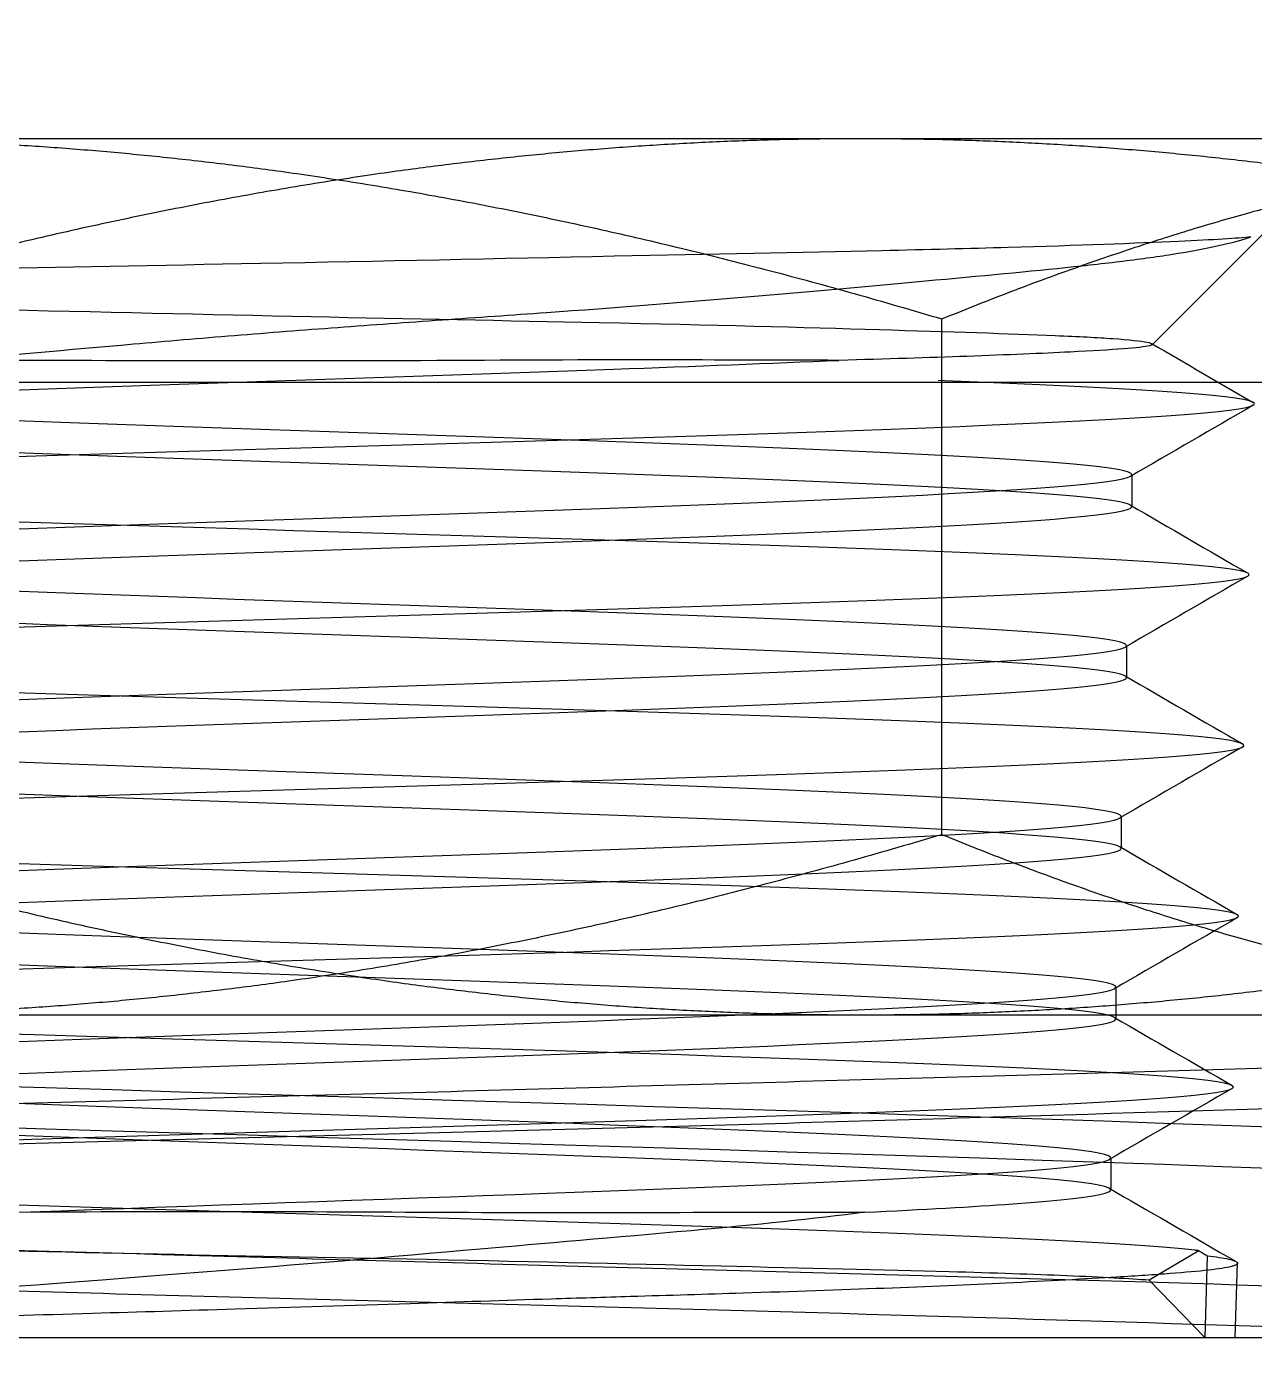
# Model space of a CAD drawing. Header units: millimetres. Extents: x -46397 to 283259, y -8690 to 23983.
# Drawn here: x 273436.97 to 273447.58, y 6830.68 to 6842.22 of the extents above; entities that cross this region are included whole.
import ezdxf

# ---------------------------------------------------------------- set-up
doc = ezdxf.new("R2010")
doc.units = ezdxf.units.MM
doc.linetypes.add('CENTER', pattern=[2, 1.25, -0.25, 0.25, -0.25])
doc.linetypes.add('PHANTOM', pattern=[63.50000000000001, 31.75, -6.35, 6.35, -6.35, 6.35, -6.35])
doc.layers.add('DUONGTAM', color=1, linetype='CENTER', lineweight=0)

# ---------------------------------------------------------------- blocks, each defined once
blk = doc.blocks.new('BO-3')
at = {"color": 251, "linetype": 'PHANTOM', "ltscale": 5, "extrusion": (0, 1, 0)}
for p, q in [((572.3427983286092, 4569.848028454177), (537.4923288450518, 4569.848028454177)), ((561.9416116309294, 4568.069106058338), (563.7205340267392, 4569.848028454169)), ((560.1252429422457, 4563.836857130071), (560.1252429422457, 4568.291669261849)), ((539.2956088365172, 4567.746742069179), (570.5395183371729, 4567.746742069179)), ((561.7669639099913, 4566.945628274287), (561.7669639099913, 4566.669037246644)), ((561.7212528556993, 4565.470565934131), (561.7212528556993, 4565.193974906488)), ((561.6755793986667, 4563.995499040033), (561.6755793986667, 4563.718908012383)), ((561.6299403213197, 4562.520426606472), (561.6299403213197, 4562.243835578822)), ((535.316624619707, 4562.280497937743), (574.5185025539831, 4562.280497937743)), ((561.5843320174608, 4561.045347670206), (561.5843320174608, 4560.768756642563)), ((562.3446850078763, 4560.243287964), (561.9178756932961, 4559.988176788818)), ((562.4179646673729, 4560.199501564977), (562.3967009759799, 4559.492460379061)), ((562.588752323034, 4560.195214671945), (562.6685667815036, 4560.149035614562)), ((562.6605363758281, 4559.492460379053), (562.6805418895674, 4560.134999446123)), ((561.9178756932961, 4559.988176788818), (562.3967009759799, 4559.492460379061)), ((540.9773757933872, 4559.492460379061), (568.8577513802447, 4559.492460379061))]:
    blk.add_line(p, q, dxfattribs=at)
at = {"color": 251, "linetype": 'PHANTOM', "ltscale": 5}
blk.add_lwpolyline([(-606.0000573569491, 4477.681669438239), (-606.0000573569491, 4527.674642029956, -0.2844896771697005), (-491.0339997755441, 4716.345409370998, -0.2389866582865144), (491.033753531286, 4716.34547604927, -0.2844896771696986), (605.9999426430436, 4527.674642030014), (605.9999426430509, 4477.681669438297)], format="xyb", close=True, dxfattribs=at)
blk.add_lwpolyline([(-600.0000573569491, 4477.681669438239), (-600.0000573569491, 4527.696005619112, -0.2845175878861647), (-488.3209742624063, 4710.993821516439, -0.2389866582865143), (488.3208595484789, 4710.993821516498, -0.284517587886162), (599.9999426430436, 4527.69600561917), (599.9999426430509, 4477.681669438297)], format="xyb", dxfattribs=at)
for points, weights in [([(559.4275462033693, 4569.848028454176), (554.9175635868742, 4569.848028454176), (549.7098842314153, 4568.291669261848)], [1.454035005844606, 1.454035005844606, 1.349639989358631]), ([(550.4075809702917, 4569.848028454176), (554.9175635868742, 4569.848028454176), (560.1252429422748, 4568.291669261848)], [1.454035005844606, 1.454035005844606, 1.349639989358631]), ([(569.1452081753232, 4568.29166926185), (563.9375288199517, 4569.848028454176), (559.4275462033693, 4569.848028454176)], [1.349639989358631, 1.454035005844606, 1.454035005844606]), ([(560.1252429422748, 4568.291669261847), (563.9375288199517, 4569.848028454176), (567.2390652365575, 4569.848028454177)], [1.34963998935863, 1.454035005844605, 1.454035005844605]), ([(549.7098842313862, 4563.836857130079), (554.9175635868451, 4562.280497937743), (559.4275462034275, 4562.280497937737)], [1.349639989358631, 1.454035005844605, 1.454035005844605]), ([(560.1252429422748, 4563.836857130071), (554.917563586816, 4562.280497937744), (550.4075809702335, 4562.280497937744)], [1.349639989358631, 1.454035005844605, 1.454035005844605]), ([(559.4275462034275, 4562.280497937743), (563.9375288199517, 4562.280497937743), (569.1452081753232, 4563.836857130079)], [1.454035005844605, 1.454035005844605, 1.349639989358631]), ([(567.2390652365575, 4562.280497937751), (563.9375288199517, 4562.280497937751), (560.1252429422748, 4563.836857130069)], [1.454035005844604, 1.454035005844604, 1.34963998935863])]:
    blk.add_rational_spline(points, weights, degree=2, dxfattribs=at)
for points, knots in [([(562.3446721112123, 4560.243294956457), (562.3342992246035, 4560.244524113677), (562.3236257928074, 4560.245753503488), (561.7616072421952, 4560.308601227789), (560.4123589807714, 4560.370219562279), (556.8810557378456, 4560.493456231266), (554.7209153361036, 4560.555074565757), (550.8366885203286, 4560.678311234744), (549.1367830996169, 4560.739929569234), (547.1869453485415, 4560.863166238221), (546.9492209217278, 4560.924784572711), (548.0851330607547, 4561.048021241699), (549.4517959468649, 4561.109639576189), (553.0090064896503, 4561.232876245176), (555.1774778089311, 4561.294494579666), (559.0643788129091, 4561.417731248654), (560.7586101653287, 4561.479349583144), (562.6862827948062, 4561.602586252131), (562.9076536537032, 4561.664204586621), (561.7377666571992, 4561.787441255608), (560.3536939719925, 4561.849059590098), (556.7707048718585, 4561.972296259086), (554.5940257541079, 4562.033914593583), (550.704744474031, 4562.157151262563), (549.0163561534719, 4562.218769597053), (547.1111346653197, 4562.342006266041), (546.90623264655, 4562.403624600538), (548.1102040538972, 4562.526861269518), (549.5116801324184, 4562.588479604008), (553.1203161447775, 4562.711716272996), (555.3050786374952, 4562.773334607493), (559.1964447076316, 4562.896571276473), (560.8788207728649, 4562.958189610963), (562.7613057830022, 4563.08142627995), (562.949624627945, 4563.143044614448), (561.7114617954066, 4563.266281283428), (560.2925903139403, 4563.327899617925), (556.6584419345891, 4563.451136286905), (554.4657217876229, 4563.512754621403), (550.57256796601, 4563.63599129039), (548.8963736248261, 4563.69760962488), (547.0369097183866, 4563.82084629386), (546.8652874291292, 4563.882464628357), (548.1377461444354, 4564.005701297345), (549.5740034494665, 4564.067319631835), (553.2335267534945, 4564.190556300815), (555.4340775437886, 4564.252174635312), (559.3287205479573, 4564.3754113043), (560.9985634654295, 4564.43702963879), (562.8347223812598, 4564.560266307777), (562.9895356981433, 4564.621884642267), (561.6826792169013, 4564.745121311247), (560.2290472608875, 4564.806739645745), (556.5442893684958, 4564.929976314732), (554.3360362285748, 4564.991594649222), (550.4402041194553, 4565.114831318209), (548.7768825415405, 4565.176449652699), (546.9643117363448, 4565.299686321679), (546.8264188301109, 4565.361304656177), (548.1677723687899, 4565.484541325164), (549.6387662059278, 4565.546159659661), (553.3486154596903, 4565.669396328642), (555.5644413801783, 4565.731014663132), (559.4611610304273, 4565.854251332119), (561.1177911511913, 4565.915869666609), (562.9064915204654, 4566.039106335596), (563.0273535692832, 4566.100724670086), (561.6514062907663, 4566.223961339074), (560.1630649435101, 4566.285579673571), (556.4282704424404, 4566.408816342551), (554.2050025781791, 4566.470434677041), (550.3076984145446, 4566.593671346029), (548.657930055575, 4566.655289680519), (546.8933816247445, 4566.778526349513), (546.7896598755033, 4566.840144683996), (548.2002949502494, 4566.963381352991), (549.7059678314836, 4567.024999687481), (553.4655585828004, 4567.148236356461), (555.696136293991, 4567.209854690958), (559.5937205018126, 4567.333091359938), (561.2364566221368, 4567.394709694436), (562.9765724625322, 4567.517946363416), (563.0630454877682, 4567.579564697913), (561.6176312032621, 4567.702801366893), (560.0946443729044, 4567.764419701391), (556.3104092472931, 4567.887656370371), (554.0726550382678, 4567.949274704861), (550.1750966740947, 4568.072511373855), (548.5395634269225, 4568.134129708338), (546.8241599502799, 4568.257366377333), (546.7550430428819, 4568.318984711823), (548.2353252911707, 4568.442221380803), (549.7756068734452, 4568.5038397153), (553.5843316229002, 4568.62707638428), (555.8291277363314, 4568.688694718778), (559.726352973521, 4568.811931387758), (561.3545125702512, 4568.873549722255), (562.4963294812187, 4568.956791968656), (562.6952111840365, 4568.978415880567), (562.7955219505529, 4569.000086398974)], [0.124688254869098, 0.124688254869098, 0.124688254869098, 0.124688254869098, 0.125, 0.125, 0.140625, 0.140625, 0.15625, 0.15625, 0.171875, 0.171875, 0.1875, 0.1875, 0.203125, 0.203125, 0.21875, 0.21875, 0.234375, 0.234375, 0.25, 0.25, 0.265625, 0.265625, 0.28125, 0.28125, 0.296875, 0.296875, 0.3125, 0.3125, 0.328125, 0.328125, 0.3437500000000001, 0.3437500000000001, 0.359375, 0.359375, 0.375, 0.375, 0.390625, 0.390625, 0.40625, 0.40625, 0.421875, 0.421875, 0.4375, 0.4375, 0.453125, 0.453125, 0.4687500000000001, 0.4687500000000001, 0.484375, 0.484375, 0.5, 0.5, 0.515625, 0.515625, 0.53125, 0.53125, 0.5468750000000001, 0.5468750000000001, 0.5625, 0.5625, 0.578125, 0.578125, 0.59375, 0.59375, 0.609375, 0.609375, 0.625, 0.625, 0.640625, 0.640625, 0.65625, 0.65625, 0.671875, 0.671875, 0.6875, 0.6875, 0.703125, 0.703125, 0.71875, 0.71875, 0.734375, 0.734375, 0.75, 0.75, 0.765625, 0.765625, 0.78125, 0.78125, 0.796875, 0.796875, 0.8124999999999999, 0.8124999999999999, 0.828125, 0.828125, 0.84375, 0.84375, 0.8593749999999999, 0.8593749999999999, 0.86485832937608, 0.86485832937608, 0.86485832937608, 0.86485832937608]), ([(562.7955114222714, 4569.000140362306), (562.6822060582053, 4568.987120166912), (562.4725901894853, 4568.97495458477), (561.8038667177607, 4568.944438789924), (561.3047552692587, 4568.925452990134), (560.3639626280055, 4568.898479904852), (559.9979762850271, 4568.889327093708), (558.905914780451, 4568.864740258115), (558.1263668540341, 4568.850035406078), (556.3088550599059, 4568.811553615098), (555.2686743881786, 4568.789337153434), (553.3637816223782, 4568.752904664612), (552.5035399214248, 4568.737885801227), (550.7902374615369, 4568.699899665156), (549.9707236650866, 4568.677141791417), (548.696259706514, 4568.639068024935), (548.2191650818568, 4568.623257056246), (547.5436395098804, 4568.585389219657), (547.3835528873024, 4568.562507836341), (547.4568391590146, 4568.523407458732), (547.6618900375906, 4568.506968239486), (548.444737117301, 4568.467940647275), (549.0344884576043, 4568.445078773806), (550.3358321043197, 4568.407632344872), (551.0686586431111, 4568.391571184478), (552.8352879995946, 4568.353572820644), (553.8001826360123, 4568.330945568723), (555.5262075345963, 4568.293931677126), (556.369591134775, 4568.277678867398), (558.1435213201912, 4568.240570780315), (558.9469663075579, 4568.218722096015), (560.1985476137488, 4568.181460944146), (560.714258220105, 4568.164812308238), (561.3054518170538, 4568.139953372902), (561.4723323192447, 4568.131479997497), (561.8901495356113, 4568.101911820213), (561.9967079189955, 4568.079547661011), (561.8458317108452, 4568.041137768905), (561.615426197648, 4568.024813918779), (560.9936916762963, 4567.993985165955), (560.6938154529198, 4567.980947862812), (560.0150625380338, 4567.956400842482), (559.6438620772096, 4567.944909281814), (559.2371611050912, 4567.933955346834)], [-2.497983995645281, -2.497983995645281, -2.497983995645281, -2.497983995645281, -2.412168073708816, -2.412168073708816, -2.308104702463743, -2.308104702463743, -2.25068043762524, -2.25068043762524, -2.1483003680467, -2.1483003680467, -2.02648180496246, -2.02648180496246, -1.921871477089899, -1.921871477089899, -1.801728016922342, -1.801728016922342, -1.693956182799977, -1.693956182799977, -1.575598207904856, -1.575598207904856, -1.465908424746003, -1.465908424746003, -1.3423874329004, -1.3423874329004, -1.226421346366301, -1.226421346366301, -1.086261299764275, -1.086261299764275, -0.9515914867148512, -0.9515914867148512, -0.7869563056103641, -0.7869563056103641, -0.6287338050756704, -0.6287338050756704, -0.54763963580767, -0.54763963580767, -0.3688663565558863, -0.3688663565558863, -0.2032356782802094, -0.2032356782802094, -0.09824236429044306, -0.09824236429044306, 0, 0, 0, 0]), ([(558.437898924487, 4568.482292561388), (558.9942118447798, 4568.529911853042), (559.5100517626852, 4568.576380520524), (559.9843925273453, 4568.619821787081), (560.4587332920055, 4568.663263053637), (560.8934522253403, 4568.703986425749), (561.2652004551201, 4568.743342434198), (561.45107457001, 4568.763020438422), (561.6228466013854, 4568.782574389614), (561.7810365182522, 4568.802865551897)], [0.004601846808961927, 0.004601846808961927, 0.004601846808961927, 0.004601846808961927, 0.005752308511202411, 0.005752308511202411, 0.005752308511202411, 0.006902770213442894, 0.006902770213442894, 0.006902770213442894, 0.007478001064563136, 0.007478001064563136, 0.007478001064563136, 0.007478001064563136]), ([(559.4596570060821, 4560.575240924623), (559.9656727279653, 4560.599543912944), (560.4003568376647, 4560.623846901264), (561.5937550468952, 4560.709768224067), (561.8144884360372, 4560.771386558565), (560.858402310987, 4560.894623227552), (559.687437985529, 4560.956241562042), (556.622181310202, 4561.079478231029), (554.7469053318782, 4561.14109656552), (551.3745092732715, 4561.264333234507), (549.8983872595127, 4561.325951568997), (548.2049182922347, 4561.449188237984), (547.998184959346, 4561.510806572474), (548.9841139685013, 4561.634043241462), (550.1707353324164, 4561.695661575952), (553.2598857970734, 4561.818898244939), (555.143249290064, 4561.880516579429), (558.5194974985789, 4562.003753248417), (559.9913594832469, 4562.065371582907), (561.6663394546486, 4562.188608251894), (561.8589584455767, 4562.250226586384), (560.8430652262759, 4562.373463255371), (559.6407805437048, 4562.435081589862), (556.5278361601231, 4562.558318258849), (554.6364906847011, 4562.619936593339), (551.256652738899, 4562.743173262326), (549.7892060301383, 4562.804791596816), (548.13298548694, 4562.928028265804), (547.9545943367411, 4562.989646600294), (549.0005708186072, 4563.112883269281), (550.2185236275836, 4563.174501603771), (553.3551592795411, 4563.297738272759), (555.2543799146079, 4563.359356607249), (558.6375435364898, 4563.482593276236), (560.1004193746194, 4563.544211610726), (561.7376105124713, 4563.667448279713), (561.9016611235566, 4563.729066614203), (560.8254846189811, 4563.852303283191), (559.5918603533646, 4563.913921617688), (556.431638863025, 4564.037158286668), (554.5246511754813, 4564.098776621158), (551.1384275677265, 4564.222013290146), (549.6802785291511, 4564.283631624643), (548.0623862915381, 4564.406868293623), (547.9127881044114, 4564.46848662812), (549.0192790813744, 4564.591723297101), (550.2685766511422, 4564.653341631598), (553.4522757715895, 4564.776578300578), (555.3669211260276, 4564.838196635075), (558.7559374205302, 4564.961433304055), (560.2092034099624, 4565.023051638553), (561.8075277617609, 4565.14628830754), (561.9425624668074, 4565.20790664203), (560.8056448965508, 4565.33114331101), (559.5406736626464, 4565.392761645508), (556.3336078973662, 4565.515998314488), (554.4114155337156, 4565.577616648985), (551.0198754406301, 4565.700853317965), (549.5716490566847, 4565.762471652462), (547.993161040009, 4565.88570832145), (547.8728000353149, 4565.94732665594), (549.0402539729257, 4566.07056332492), (550.3208977386239, 4566.132181659417), (553.5512163880339, 4566.255418328405), (555.4808438374021, 4566.317036662895), (558.8746372723544, 4566.440273331875), (560.3176672012778, 4566.501891666372), (561.8760509969143, 4566.625128335352), (561.9816289359587, 4566.68674666985), (560.7835312216193, 4566.809983338837), (559.4872175534838, 4566.871601673327), (556.2337625542423, 4566.994838342314), (554.2968132019159, 4567.056456676804), (550.9010384299618, 4567.179693345784), (549.4633620848472, 4567.241311680282), (547.9253498057369, 4567.364548349269), (547.8346634317131, 4567.426166683759), (549.063509949774, 4567.549403352747), (550.3754893894074, 4567.611021687237), (553.6519614327117, 4567.734258356224), (555.596118252608, 4567.795876690714), (557.9974983811262, 4567.882981799081), (558.6545303018647, 4567.908468572958), (559.2371611050912, 4567.933955346834)], [0.1032123181361048, 0.1032123181361048, 0.1032123181361048, 0.1032123181361048, 0.109375, 0.109375, 0.125, 0.125, 0.140625, 0.140625, 0.15625, 0.15625, 0.171875, 0.171875, 0.1875, 0.1875, 0.203125, 0.203125, 0.21875, 0.21875, 0.234375, 0.234375, 0.25, 0.25, 0.265625, 0.265625, 0.28125, 0.28125, 0.296875, 0.296875, 0.3125, 0.3125, 0.328125, 0.328125, 0.34375, 0.34375, 0.359375, 0.359375, 0.375, 0.375, 0.390625, 0.390625, 0.40625, 0.40625, 0.421875, 0.421875, 0.4375, 0.4375, 0.453125, 0.453125, 0.46875, 0.46875, 0.484375, 0.484375, 0.5, 0.5, 0.5156249999999999, 0.5156249999999999, 0.53125, 0.53125, 0.546875, 0.546875, 0.5625, 0.5625, 0.578125, 0.578125, 0.59375, 0.59375, 0.609375, 0.609375, 0.625, 0.625, 0.640625, 0.640625, 0.65625, 0.65625, 0.671875, 0.671875, 0.6875, 0.6875, 0.703125, 0.703125, 0.71875, 0.71875, 0.7252128628003645, 0.7252128628003645, 0.7252128628003645, 0.7252128628003645]), ([(552.2545613206457, 4560.579034054117), (553.6482650174876, 4560.632651340657), (555.2522408711957, 4560.686268627203), (558.4018407870317, 4560.80150424824), (559.882067944447, 4560.86312258273), (561.5937550468952, 4560.986359251718), (561.8144884360372, 4561.047977586208), (560.858402310987, 4561.171214255195), (559.687437985529, 4561.232832589685), (556.622181310202, 4561.356069258673), (554.7469053318782, 4561.41768759317), (551.3745092732715, 4561.54092426215), (549.8983872595127, 4561.602542596647), (548.2049182922347, 4561.725779265627), (547.998184959346, 4561.787397600117), (548.9841139685013, 4561.910634269105), (550.1707353324164, 4561.972252603602), (553.2598857970734, 4562.095489272582), (555.143249290064, 4562.15710760708), (558.5194974985789, 4562.28034427606), (559.9913594832469, 4562.34196261055), (561.6663394546486, 4562.465199279544), (561.8589584455767, 4562.526817614034), (560.8430652262759, 4562.650054283014), (559.6407805437048, 4562.711672617512), (556.5278361601231, 4562.834909286492), (554.6364906847011, 4562.896527620989), (551.256652738899, 4563.019764289969), (549.7892060301383, 4563.081382624467), (548.13298548694, 4563.204619293447), (547.9545943367411, 4563.266237627944), (549.0005708186072, 4563.389474296924), (550.2185236275836, 4563.451092631421), (553.3551592795411, 4563.574329300409), (555.2543799146079, 4563.635947634899), (558.6375435364898, 4563.759184303886), (560.1004193746194, 4563.820802638376), (561.7376105124713, 4563.944039307364), (561.9016611235566, 4564.005657641854), (560.8254846189811, 4564.128894310841), (559.5918603533646, 4564.190512645331), (556.431638863025, 4564.313749314319), (554.5246511754813, 4564.375367648809), (551.1384275677265, 4564.498604317796), (549.6802785291511, 4564.560222652286), (548.0623862915381, 4564.683459321273), (547.9127881044114, 4564.745077655763), (549.0192790813744, 4564.868314324751), (550.2685766511422, 4564.929932659248), (553.4522757715895, 4565.053169328221), (555.3669211260276, 4565.114787662718), (558.7559374205302, 4565.238024331706), (560.2092034099624, 4565.299642666196), (561.8075277617609, 4565.422879335183), (561.9425624668074, 4565.48449766968), (560.8056448965508, 4565.607734338661), (559.5406736626464, 4565.669352673158), (556.3336078973662, 4565.792589342138), (554.4114155337156, 4565.854207676635), (551.0198754406301, 4565.977444345615), (549.5716490566847, 4566.039062680105), (547.993161040009, 4566.162299349093), (547.8728000353149, 4566.22391768359), (549.0402539729257, 4566.34715435257), (550.3208977386239, 4566.40877268706), (553.5512163880339, 4566.532009356048), (555.4808438374021, 4566.593627690545), (558.8746372723544, 4566.716864359525), (560.3176672012778, 4566.778482694022), (561.8760509969143, 4566.901719363002), (561.9816289359587, 4566.963337697493), (560.7835312216193, 4567.086574366487), (559.4872175534838, 4567.14819270097), (556.2337625542423, 4567.271429369965), (554.2968132019159, 4567.333047704455), (550.9010384299618, 4567.456284373435), (549.4633620848472, 4567.517902707932), (547.9253498057369, 4567.641139376919), (547.8346634317131, 4567.702757711402), (549.0023105201253, 4567.819856906153), (550.1210513340775, 4567.8753377664), (551.5342748842377, 4567.930818626646)], [0.08015388272167766, 0.08015388272167766, 0.08015388272167766, 0.08015388272167766, 0.09375, 0.09375, 0.109375, 0.109375, 0.125, 0.125, 0.140625, 0.140625, 0.15625, 0.15625, 0.171875, 0.171875, 0.1875, 0.1875, 0.203125, 0.203125, 0.21875, 0.21875, 0.234375, 0.234375, 0.25, 0.25, 0.265625, 0.265625, 0.28125, 0.28125, 0.296875, 0.296875, 0.3125, 0.3125, 0.328125, 0.328125, 0.34375, 0.34375, 0.359375, 0.359375, 0.375, 0.375, 0.390625, 0.390625, 0.40625, 0.40625, 0.421875, 0.421875, 0.4375, 0.4375, 0.453125, 0.453125, 0.46875, 0.46875, 0.484375, 0.484375, 0.5, 0.5, 0.515625, 0.515625, 0.53125, 0.53125, 0.546875, 0.546875, 0.5625, 0.5625, 0.578125, 0.578125, 0.59375, 0.59375, 0.609375, 0.609375, 0.625, 0.625, 0.640625, 0.640625, 0.65625, 0.65625, 0.671875, 0.671875, 0.6875, 0.6875, 0.701568676937319, 0.701568676937319, 0.701568676937319, 0.701568676937319]), ([(559.2371611050912, 4567.933955346834), (558.7483374322474, 4567.934372248052), (558.2071061436436, 4567.937318792687), (556.948793721589, 4567.93874451346), (556.2339442041703, 4567.93349866413), (554.7919925641036, 4567.927756159002), (554.090668797493, 4567.927743799544), (552.7192736663274, 4567.931402687591), (552.0995099009888, 4567.933344492038), (551.5342748842377, 4567.930818626646)], [-0.4895580341844573, -0.4895580341844573, -0.4895580341844573, -0.4895580341844573, -0.3780560337159898, -0.3780560337159898, -0.2463060651910145, -0.2463060651910145, -0.1244348403139396, -0.1244348403139396, 0, 0, 0, 0]), ([(556.9842061926611, 4535.544134021391), (556.4508933403413, 4535.561680572759), (555.9128016381583, 4535.579227124126), (552.4120812717883, 4535.693086622628), (549.4248986070743, 4535.789399569749), (544.5457099565538, 4535.982025464011), (542.666966264369, 4536.078338411138), (540.7540283998242, 4536.270964305393), (540.725080460601, 4536.367277252513), (542.5356146174599, 4536.559903146775), (544.3702503441309, 4536.656216093896), (549.195998659532, 4536.848841988151), (552.1740679671639, 4536.945154935278), (558.1183445111383, 4537.13778082954), (561.0684379943996, 4537.23409377666), (565.791590453242, 4537.426719670915), (567.5518075364816, 4537.523032618043), (569.1920984845201, 4537.715658512298), (569.0676642172039, 4537.811971459425), (566.9751154226542, 4538.00459735368), (565.0126127409167, 4538.100910300807), (560.0065524497768, 4538.293536195062), (556.9765294931422, 4538.38984914219), (551.0247967730975, 4538.582475036437), (548.1192241318058, 4538.678787983565), (543.5646295486949, 4538.871413877834), (541.9279950616765, 4538.967726824954), (540.56610835623, 4539.160352719202), (540.8446104136237, 4539.256665666337), (543.2158902547671, 4539.449291560584), (545.3022994722123, 4539.545604507719), (550.4776293221512, 4539.738230401967), (553.5525537779613, 4539.834543349101), (559.4972816078225, 4540.027169243349), (562.3509636992821, 4540.123482190476), (566.7248130674707, 4540.316108084731), (568.2330804622907, 4540.412421031859), (569.3114531726169, 4540.605046926114), (568.878572070098, 4540.701359873248), (566.2325508359354, 4540.893985767489), (564.0265253192047, 4540.990298714623), (558.6934547810524, 4541.182924608878), (555.580836287234, 4541.279237556006), (549.6576493377215, 4541.471863450261), (546.8631469054963, 4541.568176397381), (542.6818634597876, 4541.760802291643), (541.3064626075211, 4541.85711523877), (540.5160493557923, 4542.049741133025), (541.1032433137589, 4542.146054080153), (544.0193156856112, 4542.338679974408), (546.3403460102272, 4542.434992921528), (551.8191674246918, 4542.62761881579), (554.9621340645826, 4542.723931762917), (560.8492047555919, 4542.916557657165), (563.5773375755234, 4543.012870604292), (567.5546325928299, 4543.205496498547), (568.7929654231993, 4543.301809445675), (569.2916532026138, 4543.494435339937), (568.5505922167795, 4543.590748287057), (565.3698523225612, 4543.783374181312), (562.9387405202724, 4543.879687128439), (557.3265921660059, 4544.072313022694), (554.1607443729881, 4544.168625969822), (548.324368857051, 4544.361251864077), (545.669678021688, 4544.457564811211), (541.9073649683851, 4544.650190705452), (540.809991407179, 4544.746503652586), (540.6061021062778, 4544.939129546841), (541.5002033944766, 4545.035442493961), (544.9395428508578, 4545.228068388224), (547.4755112121929, 4545.324381335344), (553.2081565094995, 4545.517007229606), (556.3893150972144, 4545.613320176726), (562.1604490608152, 4545.805946070988), (564.7347613623715, 4545.902259018116), (568.2715577721247, 4546.094884912363), (569.2244026107946, 4546.191197859491), (569.1311253467284, 4546.383823753753), (568.0851916970569, 4546.48013670088), (564.3939942070865, 4546.672762595128), (561.7586847281782, 4546.769075542255), (555.9187492998608, 4546.961701436518), (552.7299355390423, 4547.058014383638), (547.0385207515792, 4547.250640277893), (544.5513696954004, 4547.34695322502), (541.2501368302619, 4547.539579119275), (540.4450575440424, 4547.635892066402), (540.8371543134563, 4547.828517960657), (542.0333317992045, 4547.924830907785), (545.9689847467816, 4548.117456802032), (548.6978412349708, 4548.213769749167), (554.6315135297482, 4548.406395643415), (557.820260002336, 4548.502708590542), (563.4175830047461, 4548.695334484804), (565.8109616815345, 4548.791647431932), (568.8670997609152, 4548.984273326179), (569.5215193534968, 4549.080586273314), (568.8296737902856, 4549.273212167562), (567.4852199946763, 4549.369525114689), (563.313160968828, 4549.562151008951), (560.4968176235852, 4549.658463956072), (554.4832767712069, 4549.851089850326), (551.3023681864142, 4549.947402797454), (545.8133683443884, 4550.140028691716), (543.5201841845992, 4550.236341638836), (540.7181297085481, 4550.428967533098), (540.2169119897007, 4550.525280480218), (541.2087052305287, 4550.717906374473), (542.6990913463524, 4550.814219321601), (547.0988762101042, 4551.006845215856), (549.9963935773121, 4551.103158162983), (556.0756520171417, 4551.295784057231), (559.2409229093464, 4551.392097004373), (564.607545533916, 4551.584722898613), (566.7943190875812, 4551.681035845748), (569.3338691392273, 4551.873661740003), (569.6797032157192, 4551.969974687123), (568.3884987918427, 4552.162600581385), (566.7548973177909, 4552.258913528512), (562.1366801083204, 4552.45153942276), (559.1645401659771, 4552.547852369888), (553.0339644888008, 4552.740478264142), (549.8921411790361, 4552.83679121127), (544.6617366534483, 4553.029417105532), (542.5873671044828, 4553.125730052652), (540.3181499913917, 4553.318355946907), (540.1295133110252, 4553.414668894042), (541.718853873841, 4553.607294788289), (543.4925852127199, 4553.703607735417), (548.31934726701, 4553.896233629672), (551.3593344756227, 4553.992546576799), (557.5266117607243, 4554.185172471054), (560.63718677219, 4554.281485418182), (565.7177810351131, 4554.474111312436), (567.673992056516, 4554.570424259564), (569.66566300462, 4554.763050153819), (569.6956632817164, 4554.859363100946), (567.8102015237673, 4555.051988995201), (565.8997889592138, 4555.148301942321), (560.8749427334114, 4555.340927836583), (557.7740920340875, 4555.437240783704), (551.5849092088174, 4555.629866677966), (548.5133546863508, 4555.726179625086), (543.595878998749, 4555.918805519341), (541.7633264642791, 4556.015118466468), (540.0557780356612, 4556.207744360723), (540.1854725837475, 4556.304057307851), (542.3643011772365, 4556.496683202105), (544.407589504437, 4556.592996149233), (549.6195084447681, 4556.785622043488), (552.7740463982627, 4556.881934990615), (558.9701937545615, 4557.07456088487), (561.9950035168731, 4557.170873831998), (566.7363708038465, 4557.363499726252), (568.4400346013426, 4557.45981267338), (569.8575411554193, 4557.652438567635), (569.5674788710312, 4557.748751514762), (567.0987748886691, 4557.94137740901), (564.9267658379395, 4558.037690356145), (559.5393125314731, 4558.230316250399), (556.338439440995, 4558.326629197527), (550.1503774366283, 4558.519255091775), (547.1799693946377, 4558.615568038902), (542.627347799571, 4558.808193933164), (541.057518714224, 4558.904506880284), (539.9352977805247, 4559.097132774546), (540.3860112065449, 4559.193445721674), (543.140366220905, 4559.386071615922), (545.4365995413391, 4559.482384563056), (550.987547319266, 4559.675010457304), (554.2272446642746, 4559.771323404431), (560.39209911332, 4559.963949298686), (563.3005351225438, 4560.060262245814), (567.6521596400416, 4560.252888140069), (569.0835062553524, 4560.349201087196), (569.9058904711856, 4560.541826981451), (569.2946350527054, 4560.638139928578), (566.2595802472497, 4560.830765822826), (563.8439514669008, 4560.927078769968), (558.1420239150466, 4561.119704664208), (554.871154351451, 4561.216017611343), (548.7446650339989, 4561.408643505598), (545.90566548676, 4561.504956452711), (541.7668709189165, 4561.697582346987), (540.4783430313691, 4561.793895294108), (539.959638568107, 4561.986521188363), (540.7309321851353, 4562.082834135483), (542.9665122255392, 4562.212930700993), (543.6546884534473, 4562.246714319368), (544.4295828714385, 4562.280497937743)], [0.01420169776842965, 0.01420169776842965, 0.01420169776842965, 0.01420169776842965, 0.015625, 0.015625, 0.0234375, 0.0234375, 0.03125, 0.03125, 0.0390625, 0.0390625, 0.046875, 0.046875, 0.0546875, 0.0546875, 0.06249999999999999, 0.06249999999999999, 0.0703125, 0.0703125, 0.078125, 0.078125, 0.0859375, 0.0859375, 0.09375, 0.09375, 0.1015625, 0.1015625, 0.109375, 0.109375, 0.1171875, 0.1171875, 0.125, 0.125, 0.1328125, 0.1328125, 0.140625, 0.140625, 0.1484375, 0.1484375, 0.15625, 0.15625, 0.1640625, 0.1640625, 0.171875, 0.171875, 0.1796875, 0.1796875, 0.1875, 0.1875, 0.1953125, 0.1953125, 0.203125, 0.203125, 0.2109375, 0.2109375, 0.21875, 0.21875, 0.2265625, 0.2265625, 0.234375, 0.234375, 0.2421875, 0.2421875, 0.25, 0.25, 0.2578125, 0.2578125, 0.265625, 0.265625, 0.2734375, 0.2734375, 0.28125, 0.28125, 0.2890625, 0.2890625, 0.296875, 0.296875, 0.3046875, 0.3046875, 0.3125, 0.3125, 0.3203125, 0.3203125, 0.328125, 0.328125, 0.3359375, 0.3359375, 0.34375, 0.34375, 0.3515625, 0.3515625, 0.359375, 0.359375, 0.3671875, 0.3671875, 0.375, 0.375, 0.3828125, 0.3828125, 0.390625, 0.390625, 0.3984375, 0.3984375, 0.4062499999999999, 0.4062499999999999, 0.4140624999999999, 0.4140624999999999, 0.4218749999999999, 0.4218749999999999, 0.4296874999999999, 0.4296874999999999, 0.4375000000000001, 0.4375000000000001, 0.4453125000000001, 0.4453125000000001, 0.4531250000000001, 0.4531250000000001, 0.4609375000000001, 0.4609375000000001, 0.4687500000000001, 0.4687500000000001, 0.4765625, 0.4765625, 0.484375, 0.484375, 0.4921875, 0.4921875, 0.5, 0.5, 0.5078125, 0.5078125, 0.515625, 0.515625, 0.5234375, 0.5234375, 0.53125, 0.53125, 0.5390625, 0.5390625, 0.546875, 0.546875, 0.5546875, 0.5546875, 0.5625, 0.5625, 0.5703125, 0.5703125, 0.578125, 0.578125, 0.5859375, 0.5859375, 0.59375, 0.59375, 0.6015625, 0.6015625, 0.609375, 0.609375, 0.6171875, 0.6171875, 0.625, 0.625, 0.6328125, 0.6328125, 0.640625, 0.640625, 0.6484375, 0.6484375, 0.65625, 0.65625, 0.6640625, 0.6640625, 0.671875, 0.671875, 0.6796875, 0.6796875, 0.6875, 0.6875, 0.6953125, 0.6953125, 0.703125, 0.703125, 0.7109375, 0.7109375, 0.71875, 0.71875, 0.7265625, 0.7265625, 0.734375, 0.734375, 0.7371153846154165, 0.7371153846154165, 0.7371153846154165, 0.7371153846154165]), ([(566.3550041261187, 4535.530140692146), (565.5793030514033, 4535.574575815077), (564.640794843901, 4535.619001261988), (561.2537858443684, 4535.75976481679), (558.3345506310579, 4535.856077763918), (552.4120812717883, 4536.048703658173), (549.4248986070743, 4536.1450166053), (544.5457099565538, 4536.337642499555), (542.666966264369, 4536.433955446682), (540.7540283998242, 4536.626581340937), (540.725080460601, 4536.722894288065), (542.5356146174599, 4536.91552018232), (544.3702503441309, 4537.011833129447), (549.195998659532, 4537.204459023702), (552.1740679671639, 4537.300771970822), (558.1183445111383, 4537.493397865084), (561.0684379943996, 4537.589710812204), (565.791590453242, 4537.782336706467), (567.5518075364816, 4537.878649653587), (569.1920984845201, 4538.071275547849), (569.0676642172039, 4538.167588494976), (566.9751154226542, 4538.360214389224), (565.0126127409167, 4538.456527336351), (560.0065524497768, 4538.649153230606), (556.9765294931422, 4538.745466177741), (551.0247967730975, 4538.938092071989), (548.1192241318058, 4539.034405019109), (543.5646295486949, 4539.227030913378), (541.9279950616765, 4539.323343860498), (540.56610835623, 4539.515969754753), (540.8446104136237, 4539.612282701881), (543.2158902547671, 4539.804908596136), (545.3022994722123, 4539.901221543263), (550.4776293221512, 4540.093847437518), (553.5525537779613, 4540.190160384645), (559.4972816078225, 4540.382786278893), (562.3509636992821, 4540.479099226028), (566.7248130674707, 4540.671725120283), (568.2330804622907, 4540.76803806741), (569.3114531726169, 4540.960663961658), (568.878572070098, 4541.056976908792), (566.2325508359354, 4541.24960280304), (564.0265253192047, 4541.345915750167), (558.6934547810524, 4541.53854164443), (555.580836287234, 4541.63485459155), (549.6576493377215, 4541.827480485812), (546.8631469054963, 4541.923793432932), (542.6818634597876, 4542.116419327194), (541.3064626075211, 4542.212732274314), (540.5160493557923, 4542.405358168569), (541.1032433137589, 4542.501671115697), (544.0193156856112, 4542.694297009952), (546.3403460102272, 4542.790609957079), (551.8191674246918, 4542.983235851334), (554.9621340645826, 4543.079548798461), (560.8492047555919, 4543.272174692716), (563.5773375755234, 4543.368487639844), (567.5546325928299, 4543.561113534099), (568.7929654231993, 4543.657426481219), (569.2916532026138, 4543.850052375481), (568.5505922167795, 4543.946365322601), (565.3698523225612, 4544.138991216863), (562.9387405202724, 4544.235304163991), (557.3265921660059, 4544.427930058246), (554.1607443729881, 4544.524243005366), (548.324368857051, 4544.716868899628), (545.669678021688, 4544.813181846755), (541.9073649683851, 4545.005807740996), (540.809991407179, 4545.102120688138), (540.6061021062778, 4545.294746582385), (541.5002033944766, 4545.391059529513), (544.9395428508578, 4545.583685423768), (547.4755112121929, 4545.679998370888), (553.2081565094995, 4545.87262426515), (556.3893150972144, 4545.968937212278), (562.1604490608152, 4546.161563106532), (564.7347613623715, 4546.25787605366), (568.2715577721247, 4546.450501947915), (569.2244026107946, 4546.546814895035), (569.1311253467284, 4546.739440789297), (568.0851916970569, 4546.835753736425), (564.3939942070865, 4547.028379630672), (561.7586847281782, 4547.1246925778), (555.9187492998608, 4547.317318472062), (552.7299355390423, 4547.413631419189), (547.0385207515792, 4547.606257313437), (544.5513696954004, 4547.702570260564), (541.2501368302619, 4547.895196154819), (540.4450575440424, 4547.991509101947), (540.8371543134563, 4548.184134996209), (542.0333317992045, 4548.280447943336), (545.9689847467816, 4548.473073837584), (548.6978412349708, 4548.569386784719), (554.6315135297482, 4548.762012678966), (557.820260002336, 4548.858325626094), (563.4175830047461, 4549.050951520348), (565.8109616815345, 4549.147264467476), (568.8670997609152, 4549.339890361724), (569.5215193534968, 4549.436203308858), (568.8296737902856, 4549.628829203113), (567.4852199946763, 4549.725142150233), (563.313160968828, 4549.917768044495), (560.4968176235852, 4550.014080991623), (554.4832767712069, 4550.206706885878), (551.3023681864142, 4550.303019832998), (545.8133683443884, 4550.49564572726), (543.5201841845992, 4550.59195867438), (540.7181297085481, 4550.784584568642), (540.2169119897007, 4550.880897515763), (541.2087052305287, 4551.073523410018), (542.6990913463524, 4551.169836357152), (547.0988762101042, 4551.3624622514), (549.9963935773121, 4551.458775198535), (556.0756520171417, 4551.651401092782), (559.2409229093464, 4551.747714039917), (564.607545533916, 4551.940339934157), (566.7943190875812, 4552.036652881292), (569.3338691392273, 4552.229278775547), (569.6797032157192, 4552.325591722674), (568.3884987918427, 4552.518217616929), (566.7548973177909, 4552.614530564057), (562.1366801083204, 4552.807156458312), (559.1645401659771, 4552.903469405439), (553.0339644888008, 4553.096095299694), (549.8921411790361, 4553.192408246814), (544.6617366534483, 4553.385034141076), (542.5873671044828, 4553.481347088196), (540.3181499913917, 4553.673972982459), (540.1295133110252, 4553.770285929586), (541.718853873841, 4553.962911823834), (543.4925852127199, 4554.059224770961), (548.31934726701, 4554.251850665216), (551.3593344756227, 4554.348163612343), (557.5266117607243, 4554.540789506598), (560.63718677219, 4554.637102453726), (565.7177810351131, 4554.829728347981), (567.673992056516, 4554.926041295108), (569.66566300462, 4555.118667189363), (569.6956632817164, 4555.21498013649), (567.8102015237673, 4555.407606030745), (565.8997889592138, 4555.503918977873), (560.8749427334114, 4555.696544872128), (557.7740920340875, 4555.792857819248), (551.5849092088174, 4555.98548371351), (548.5133546863508, 4556.081796660637), (543.595878998749, 4556.274422554892), (541.7633264642791, 4556.37073550202), (540.0557780356612, 4556.563361396275), (540.1854725837475, 4556.659674343395), (542.3643011772365, 4556.852300237657), (544.407589504437, 4556.948613184784), (549.6195084447681, 4557.141239079039), (552.7740463982627, 4557.237552026159), (558.9701937545615, 4557.430177920414), (561.9950035168731, 4557.526490867542), (566.7363708038465, 4557.719116761797), (568.4400346013426, 4557.815429708924), (569.8575411554193, 4558.008055603179), (569.5674788710312, 4558.104368550306), (567.0987748886691, 4558.296994444561), (564.9267658379395, 4558.393307391689), (559.5393125314731, 4558.585933285944), (556.338439440995, 4558.682246233071), (550.1503774366283, 4558.874872127326), (547.1799693946377, 4558.971185074446), (542.627347799571, 4559.163810968708), (541.057518714224, 4559.260123915828), (539.9352977805247, 4559.452749810091), (540.3860112065449, 4559.549062757218), (543.140366220905, 4559.741688651466), (545.4365995413391, 4559.8380015986), (550.987547319266, 4560.030627492848), (554.2272446642746, 4560.126940439983), (560.39209911332, 4560.319566334238), (563.3005351225438, 4560.415879281358), (567.6521596400416, 4560.608505175613), (569.0835062553524, 4560.70481812274), (569.9058904711856, 4560.897444016995), (569.2946350527054, 4560.99375696413), (566.2595802472497, 4561.186382858377), (563.8439514669008, 4561.282695805512), (558.1420239150466, 4561.475321699752), (554.871154351451, 4561.571634646887), (548.7446650339989, 4561.764260541142), (545.90566548676, 4561.860573488262), (541.7668709189165, 4562.053199382532), (540.4783430313691, 4562.149512329652), (540.1878685319389, 4562.257382830434), (540.1715875643422, 4562.268940384089), (540.1698940584902, 4562.280497937743)], [0.004206854208497886, 0.004206854208497886, 0.004206854208497886, 0.004206854208497886, 0.0078125, 0.0078125, 0.015625, 0.015625, 0.0234375, 0.0234375, 0.03125, 0.03125, 0.0390625, 0.0390625, 0.046875, 0.046875, 0.0546875, 0.0546875, 0.0625, 0.0625, 0.0703125, 0.0703125, 0.078125, 0.078125, 0.0859375, 0.0859375, 0.09374999999999999, 0.09374999999999999, 0.1015625, 0.1015625, 0.109375, 0.109375, 0.1171875, 0.1171875, 0.125, 0.125, 0.1328125, 0.1328125, 0.140625, 0.140625, 0.1484375, 0.1484375, 0.15625, 0.15625, 0.1640625, 0.1640625, 0.171875, 0.171875, 0.1796875, 0.1796875, 0.1875, 0.1875, 0.1953125, 0.1953125, 0.203125, 0.203125, 0.2109375, 0.2109375, 0.21875, 0.21875, 0.2265625, 0.2265625, 0.234375, 0.234375, 0.2421875, 0.2421875, 0.25, 0.25, 0.2578125, 0.2578125, 0.265625, 0.265625, 0.2734375, 0.2734375, 0.28125, 0.28125, 0.2890625, 0.2890625, 0.296875, 0.296875, 0.3046875, 0.3046875, 0.3125, 0.3125, 0.3203125, 0.3203125, 0.328125, 0.328125, 0.3359375, 0.3359375, 0.34375, 0.34375, 0.3515625, 0.3515625, 0.3593750000000001, 0.3593750000000001, 0.3671874999999999, 0.3671874999999999, 0.375, 0.375, 0.3828125, 0.3828125, 0.390625, 0.390625, 0.3984375, 0.3984375, 0.40625, 0.40625, 0.4140625, 0.4140625, 0.4218750000000001, 0.4218750000000001, 0.4296874999999999, 0.4296874999999999, 0.4375, 0.4375, 0.4453125, 0.4453125, 0.453125, 0.453125, 0.4609375, 0.4609375, 0.46875, 0.46875, 0.4765625, 0.4765625, 0.4843750000000001, 0.4843750000000001, 0.4921874999999999, 0.4921874999999999, 0.5, 0.5, 0.5078125, 0.5078125, 0.515625, 0.515625, 0.5234375, 0.5234375, 0.53125, 0.53125, 0.5390625, 0.5390625, 0.546875, 0.546875, 0.5546875, 0.5546875, 0.5625, 0.5625, 0.5703125, 0.5703125, 0.578125, 0.578125, 0.5859375, 0.5859375, 0.59375, 0.59375, 0.6015625, 0.6015625, 0.609375, 0.609375, 0.6171875, 0.6171875, 0.625, 0.625, 0.6328125, 0.6328125, 0.640625, 0.640625, 0.6484375, 0.6484375, 0.65625, 0.65625, 0.6640625, 0.6640625, 0.671875, 0.671875, 0.6796875, 0.6796875, 0.6875, 0.6875, 0.6953125, 0.6953125, 0.703125, 0.703125, 0.7109375, 0.7109375, 0.71875, 0.71875, 0.7265625, 0.7265625, 0.727500000000027, 0.727500000000027, 0.727500000000027, 0.727500000000027]), ([(549.4485938827274, 4561.088371623428), (549.9999439536477, 4561.105055926895), (550.5647237381199, 4561.121807737753), (551.1304729221738, 4561.138104872243), (552.2619712903106, 4561.170699141225), (553.4102403357683, 4561.201682172166), (554.5753676475142, 4561.232238020235)], [0.5396472991935366, 0.5396472991935366, 0.5396472991935366, 0.5396472991935366, 0.5407554045306896, 0.5407554045306896, 0.5407554045306896, 0.5429716152049958, 0.5429716152049958, 0.5429716152049958, 0.5429716152049958]), ([(561.9178756932961, 4559.988176788818), (561.7504657488316, 4560.000309128682), (561.5104518483276, 4560.013546586062), (560.9195191211766, 4560.038368474805), (560.5782734233653, 4560.049926878633), (559.621362233127, 4560.077040414846), (558.9555766087724, 4560.091820431069), (557.3742901918595, 4560.129121406473), (556.4510143189982, 4560.150645737387), (554.6814482356131, 4560.186538417463), (553.8480936528067, 4560.201495039826), (552.1629415876814, 4560.238223925448), (551.3331639793469, 4560.260072710462), (549.958365562401, 4560.297279377457), (549.4028348590073, 4560.31295436365), (548.5325640448718, 4560.349755214917), (548.2469600782497, 4560.371645176707), (548.0425862295378, 4560.408937300712), (548.0929311360524, 4560.424639239533), (548.5247822674573, 4560.461878274105), (548.939604361367, 4560.483750541138), (549.7935953466222, 4560.515261879056), (550.2126878006093, 4560.527528409384), (551.1617260552594, 4560.552132119647), (551.6893170769908, 4560.564877863111), (552.2545613202674, 4560.579034054103)], [-1.591450205075172, -1.591450205075172, -1.591450205075172, -1.591450205075172, -1.491925433478429, -1.491925433478429, -1.398912805243015, -1.398912805243015, -1.263392940643526, -1.263392940643526, -1.107987587081229, -1.107987587081229, -0.9711674378808332, -0.9711674378808332, -0.8181328050297023, -0.8181328050297023, -0.6779204927443028, -0.6779204927443028, -0.5272334949855938, -0.5272334949855938, -0.3906526865270487, -0.3906526865270487, -0.231367958494454, -0.231367958494454, -0.116875815976159, -0.116875815976159, 0, 0, 0, 0]), ([(559.4596570060821, 4560.575240924623), (559.0239405588945, 4560.518265069029), (558.520289977605, 4560.466454185316), (557.3074888137053, 4560.356841961529), (556.6650454350456, 4560.303246293795), (555.3563549689134, 4560.187823541975), (554.5518920486211, 4560.119275823661), (552.5102419146278, 4559.961394387097), (551.5694217424025, 4559.893230742102), (550.5333733513835, 4559.801561669959), (550.0714824471215, 4559.755958521961), (549.1735698616831, 4559.663299614873), (548.754475660884, 4559.617595031155), (548.394464126497, 4559.574327141523)], [-0.5149126904979415, -0.5149126904979415, -0.5149126904979415, -0.5149126904979415, -0.4706598686032329, -0.4706598686032329, -0.4189313710740142, -0.4189313710740142, -0.3422170338625053, -0.3422170338625053, -0.224772471132792, -0.224772471132792, -0.1184951145509724, -0.1184951145509724, -1.786299581145685e-05, -1.786299581145685e-05, -1.786299581145685e-05, -1.786299581145685e-05]), ([(552.2545613202674, 4560.579034054103), (552.8898539587972, 4560.580570673465), (553.5685055624635, 4560.583138514066), (554.8516782276274, 4560.581019008579), (555.4535397183208, 4560.577470063032), (556.6326792108885, 4560.572165035115), (557.2420287950081, 4560.57280877254), (558.4464546383533, 4560.576517983096), (558.9845336766448, 4560.57729790168), (559.4596570060821, 4560.575240924623)], [-0.5448980977951253, -0.5448980977951253, -0.5448980977951253, -0.5448980977951253, -0.3904702281974775, -0.3904702281974775, -0.257375062577716, -0.257375062577716, -0.1239199708025532, -0.1239199708025532, 0, 0, 0, 0]), ([(547.744309046655, 4560.370741637013), (548.2661364912055, 4560.355336212819), (548.8015891326359, 4560.340161034776), (549.3509742158349, 4560.324877643081), (549.9003592990339, 4560.309594251386), (550.4654072005069, 4560.294153459759), (551.0313492680434, 4560.278450832357), (552.1632334031456, 4560.247045577551), (553.3107600618969, 4560.213642980529), (554.4739575815038, 4560.180551169822), (555.0555563413072, 4560.164005264469), (555.6445842806424, 4560.147429271765), (556.2262991422322, 4560.131301259065)], [0.2230028969263679, 0.2230028969263679, 0.2230028969263679, 0.2230028969263679, 0.2241168125672162, 0.2241168125672162, 0.2241168125672162, 0.2252307282080644, 0.2252307282080644, 0.2252307282080644, 0.2274585594897609, 0.2274585594897609, 0.2274585594897609, 0.2285724751306092, 0.2285724751306092, 0.2285724751306092, 0.2285724751306092]), ([(562.4179646673729, 4560.199501564977), (562.5748866600334, 4560.181105187472), (562.6621229407319, 4560.161126653922), (562.6876914396998, 4560.129652839034), (562.670146606135, 4560.117849972336), (562.5418247657071, 4560.085045359065), (562.3638364048675, 4560.065327812761), (561.9643710458186, 4560.035534421684), (561.8111322501791, 4560.02561276915), (561.3656499744393, 4559.998695958591), (561.0450830002374, 4559.98080411342), (560.3610763319884, 4559.947778149337), (560.008798888186, 4559.932639844239), (559.245996922662, 4559.903639342647), (558.8366666373622, 4559.889849587304), (558.0929673191567, 4559.866404444419), (557.769372861716, 4559.856649384888), (557.2121284682071, 4559.839665665309), (556.9831172534905, 4559.832616625008), (556.351642053778, 4559.812557841735), (555.944831967965, 4559.799139227627), (555.031428599963, 4559.769391393744), (554.5253255433054, 4559.753208588827), (553.6070320470026, 4559.725013132262), (553.1949313103687, 4559.712784288105), (552.3322122398822, 4559.687265520344), (551.8860248777783, 4559.674119217405), (551.2520807597612, 4559.653574624677), (551.0501854210743, 4559.646693060578), (550.5094797783822, 4559.626979997851), (550.1825309942651, 4559.613768158426), (549.4996710556734, 4559.584524918926), (549.1554369853111, 4559.568637276807), (548.5880042024946, 4559.540718729088), (548.3552315740963, 4559.528499873883), (548.0134588054498, 4559.508469604556), (547.8889432508149, 4559.500501605948), (547.7788466163038, 4559.492460379061)], [-1.488216876962328, -1.488216876962328, -1.488216876962328, -1.488216876962328, -1.371742104948571, -1.371742104948571, -1.29976731691505, -1.29976731691505, -1.165206965319718, -1.165206965319718, -1.098862325942885, -1.098862325942885, -0.9948987139279918, -0.9948987139279918, -0.9034104974652815, -0.9034104974652815, -0.8111846715661135, -0.8111846715661135, -0.7440591747941431, -0.7440591747941431, -0.6984094046215898, -0.6984094046215898, -0.6196708315892637, -0.6196708315892637, -0.5230019061423306, -0.5230019061423306, -0.442683780534172, -0.442683780534172, -0.3512298594808101, -0.3512298594808101, -0.3070071622804246, -0.3070071622804246, -0.2295924530082231, -0.2295924530082231, -0.13468543873296, -0.13468543873296, -0.05452432478132323, -0.05452432478132323, -1.000000013847648e-06, -1.000000013847648e-06, -1.000000013847648e-06, -1.000000013847648e-06]), ([(562.3446968009812, 4560.243295012926), (562.3569051752565, 4560.235997860294), (562.369113549561, 4560.228700707656), (562.3935361717013, 4560.21410289167), (562.4057504195371, 4560.206802228324), (562.4179646673729, 4560.199501564977)], [0, 0, 0, 0, 0.002792144031918157, 0.002792144031918157, 0.005585631385474701, 0.005585631385474701, 0.005585631385474701, 0.005585631385474701]), ([(559.6404057255131, 4560.038197387872), (560.1967786651512, 4560.022973293399), (560.7493470641202, 4560.007618248728), (561.2892590987904, 4559.991864157066), (562.3690831681015, 4559.960355973741), (563.3841893181379, 4559.926965244809), (564.3364834923123, 4559.893944639796)], [0.2308003064123057, 0.2308003064123057, 0.2308003064123057, 0.2308003064123057, 0.2319142220531539, 0.2319142220531539, 0.2319142220531539, 0.2341420533348504, 0.2341420533348504, 0.2341420533348504, 0.2341420533348504]), ([(553.86428578489, 4559.845554696065), (553.2840060411836, 4559.861044616158), (552.6992568742717, 4559.877178224622), (552.1234937221452, 4559.893658743418), (550.9719674179214, 4559.92661978101), (549.8574981513084, 4559.960141431195), (548.7793548150221, 4559.992528574458)], [0.5108365604275571, 0.5108365604275571, 0.5108365604275571, 0.5108365604275571, 0.5119446657647102, 0.5119446657647102, 0.5119446657647102, 0.5141608764390163, 0.5141608764390163, 0.5141608764390163, 0.5141608764390163]), ([(562.3032103276346, 4559.606938048575), (561.2637220790784, 4559.63981578263), (560.1801342586987, 4559.673311647461), (559.0520682678616, 4559.70579354859), (558.4880352724576, 4559.722034499155), (557.910184974724, 4559.738134370087), (557.3339339357917, 4559.75376632297)], [0.5052960337417919, 0.5052960337417919, 0.5052960337417919, 0.5052960337417919, 0.507512244416098, 0.507512244416098, 0.507512244416098, 0.508620349753251, 0.508620349753251, 0.508620349753251, 0.508620349753251])]:
    blk.add_open_spline(points, degree=3, knots=knots, dxfattribs=at)
for points in [[(562.2138516705018, 4568.866585112813), (562.4722896609455, 4568.910673290269), (562.6675471203343, 4568.956243867204), (562.7954899523465, 4569.000118461427)], [(561.7810365182522, 4568.802865551897), (561.93922643509, 4568.823156714174), (562.0846325069724, 4568.844540995367), (562.2138516705018, 4568.866585112813)], [(556.712274827616, 4568.347313645096), (557.3062337860465, 4568.389581885564), (557.881586004165, 4568.434673269734), (558.437898924487, 4568.482292561388)], [(555.8100600297039, 4568.28383997783), (556.1115275412449, 4568.305101587841), (556.4152953483863, 4568.326179524858), (556.712274827616, 4568.347313645096)], [(554.9096473611426, 4568.21875235988), (555.2084396907594, 4568.241058073461), (555.5085925181629, 4568.262578367827), (555.8100600297039, 4568.28383997783)], [(553.1439345962426, 4568.07546835567), (553.4275657972612, 4568.100320488953), (553.7213930267026, 4568.125270429668), (554.0174079557764, 4568.149312552592)], [(554.0174079557764, 4568.149312552592), (554.3134228848503, 4568.173354675524), (554.6108550314675, 4568.1964466463), (554.9096473611426, 4568.21875235988)], [(551.5342748842377, 4567.930818626646), (552.040188162704, 4567.976580921222), (552.5766721941764, 4568.02576408911), (553.1439345962426, 4568.07546835567)], [(561.9380022650003, 4568.078628016123), (562.2306886880542, 4567.909182457868), (562.5233910316601, 4567.739764357011), (562.8161045414163, 4567.570365530464)], [(562.8158913851657, 4567.545591365251), (562.4621245572635, 4567.340882760964), (562.1083728255471, 4567.136148042537), (561.7546444608015, 4566.931372926632)], [(561.7547040093923, 4566.683241739225), (562.0932238466339, 4566.487247300171), (562.4317665993876, 4566.291292353486), (562.7703244356089, 4566.095363431054)], [(562.7701306395174, 4566.070453169155), (562.4163539352885, 4565.865740998353), (562.0625925832137, 4565.661002266741), (561.7088550628978, 4565.456222325742)], [(561.7089310829178, 4565.208253354696), (562.0474644324859, 4565.012251722615), (562.3860211238498, 4564.816290291488), (562.7245931389916, 4564.620355284813)], [(562.7244159701804, 4564.595312922178), (562.3706272090785, 4564.390597152484), (562.0168540586019, 4564.18585437207), (561.6631052123266, 4563.98106955914)], [(561.6631979590165, 4563.733257806172), (562.0017467870493, 4563.537249015961), (562.3403193884296, 4563.341281142795), (562.6789075556153, 4563.145340096129)], [(562.6787440121989, 4563.120169768346), (562.3249410673161, 4562.915450326935), (561.9711539942364, 4562.710703421584), (561.6173917053966, 4562.505913649267)], [(561.6175014019536, 4562.258254128345), (561.9560675564571, 4562.06223821377), (562.2946579212148, 4561.866263940199), (562.6332640953478, 4561.67031689714)], [(562.3684399657068, 4561.801515481598), (561.3284588851966, 4561.770882512184), (560.2452362058975, 4561.741476554129), (559.1187504364643, 4561.709571143587)], [(563.8915407922759, 4561.848387626833), (563.4003991092904, 4561.832515016187), (562.888430505991, 4561.816831966305), (562.3684399657068, 4561.801515481598)], [(557.401356881368, 4561.660354758995), (556.8246512293699, 4561.643762904041), (556.2471598883858, 4561.627210699724), (555.6688951211981, 4561.610891719687)], [(559.1187504364643, 4561.709571143587), (558.5555075517332, 4561.693618438312), (557.978062533366, 4561.676946613941), (557.401356881368, 4561.660354758995)], [(562.6331109275634, 4561.645022861838), (562.2792917512124, 4561.440299636004), (561.9254887104617, 4561.235548489745), (561.5717109419347, 4561.030753630457)], [(553.9317720392137, 4561.562641416862), (553.3519519754627, 4561.546795810547), (552.7683146750787, 4561.531110756307), (552.1913722652826, 4561.515676495674)], [(555.6688951211981, 4561.610891719687), (555.0906303540105, 4561.594572739643), (554.5115921029355, 4561.578487023176), (553.9317720392137, 4561.562641416862)], [(559.7384168522258, 4561.374215709413), (560.2947700195364, 4561.390806877545), (560.8482541968115, 4561.407578091759), (561.3862975486554, 4561.423979972711)], [(561.3862975486554, 4561.423979972711), (562.4623842524015, 4561.456783734608), (563.475437219895, 4561.487853596107), (564.426690205757, 4561.518302441149)], [(556.327849144931, 4561.278136387908), (556.9083803427056, 4561.293468088847), (557.4828004687442, 4561.308963343992), (558.0512205266568, 4561.325040202031)], [(558.0512205266568, 4561.325040202031), (558.6196405845694, 4561.341117060078), (559.1820636849152, 4561.357624541273), (559.7384168522258, 4561.374215709413)], [(554.5753676475142, 4561.232238020235), (555.1579313034017, 4561.247515944266), (555.7473179471563, 4561.262804686976), (556.327849144931, 4561.278136387908)], [(561.5718377792509, 4560.78324138869), (561.910420844506, 4560.587219610909), (562.249028561957, 4560.391240205823), (562.5876523336337, 4560.195288437124)], [(562.5877830091049, 4560.195217159857), (562.5877442564524, 4560.19523970885), (562.5877053987351, 4560.19526225785), (562.587666435953, 4560.195284806843)], [(556.2262991422322, 4560.131301259065), (556.808014003851, 4560.115173246366), (557.3832997991412, 4560.099464312854), (557.9523046299, 4560.084026331217)], [(557.9523046299, 4560.084026331217), (558.5213094606297, 4560.068588349579), (559.0840327859041, 4560.053421482338), (559.6404057255131, 4560.038197387872)], [(555.6021242458664, 4559.799810209075), (555.0238449058379, 4559.814976824342), (554.4445655286545, 4559.830064775964), (553.86428578489, 4559.845554696065)], [(557.3339339357917, 4559.75376632297), (556.7576828968304, 4559.769398275861), (556.180403585895, 4559.784643593815), (555.6021242458664, 4559.799810209075)], [(563.8262208331143, 4559.558688729896), (563.3344942815602, 4559.574293724112), (562.8229544519272, 4559.590499181551), (562.3032103276346, 4559.606938048575)]]:
    blk.add_open_spline(points, degree=3, dxfattribs=at)

msp = doc.modelspace()

# ---------------------------------------------------------------- hatches: boundary and pattern name
h = msp.add_hatch()
h.set_pattern_fill('AR-HBONE', color=1, scale=0.3)
h.set_pattern_definition([(45, (5396.137419926235, -4000), (0, 43.10522938113193), [91.44, -30.48]), (135, (5417.690019926235, -3978.4474), (4.263256414560601e-15, 43.10522938113193), [91.44, -30.48])])
edge = h.paths.add_edge_path()
edge.add_line((273540.7513327089, 5199.261109619072), (273540.7513327089, 6798.912442432027))
edge.add_arc((273280.8893544574, 6800.563402657493), 259.8672226550366, 359.6359922254444, 423.1169667415435)
edge.add_arc((272884.7513326946, 6019.099605870455), 1136.00134355679, 63.1183280641451, 116.8816184490646)
edge.add_arc((272488.6141857593, 6800.562869097663), 259.8680940998796, 116.8829182880217, 180.3638907443265)
edge.add_line((272228.7513327089, 6798.912434122027), (272228.7513327089, 5199.261117929082))
edge.add_arc((272488.6131913426, 5197.610076502826), 259.8671035556069, 179.6359741550151, 243.1169466113345)
edge.add_arc((272884.7513327276, 5979.073958099016), 1136.001354187139, 243.1183200120746, 296.8816103969757)
edge.add_arc((273280.8883687865, 5197.610750510788), 259.8682044877388, 296.88289934597, 360.3638738621672)
edge = h.paths.add_edge_path(flags=16)
edge.add_line((272278.7513327089, 5199.093803433891), (272278.7513327089, 6799.079748617209))
edge.add_arc((272488.6131913428, 6800.563475548173), 209.8671035557809, 116.88305338869239, 180.4050753922423, ccw=False)
edge.add_arc((272884.7513327109, 6019.100949133954), 1086.000145450308, 63.11835869769362, 116.88164908259421, ccw=False)
edge.add_arc((273280.8893544576, 6800.563402657606), 209.8672226548663, -0.40505526201701514, 63.11696674156889, ccw=False)
edge.add_line((273490.7513327089, 6799.079748617267), (273490.7513327089, 5199.093803433832))
edge.add_arc((273280.8893544574, 5197.610149393497), 209.8672226549791, -63.11696674152728, 0.4050552620158214, ccw=False)
edge.add_arc((272884.7513327109, 5979.072602916909), 1086.000145450101, 243.11835091740022, 296.8816413023147, ccw=False)
edge.add_arc((272488.6131913428, 5197.610076502926), 209.8671035557798, 179.5949246077577, 243.11694661130758, ccw=False)

# ---------------------------------------------------------------- linework, layer by layer
at = {"layer": 'DUONGTAM', "color": 5, "lineweight": 0, "ltscale": 100, "elevation": -1.499105149169903}
msp.add_lwpolyline([(272228.7513327089, 6749.086776025608), (272228.7513327089, 5249.086776025608), (272228.7513327089, 5199.261117929082, 0.2842960782398918), (272371.1088443474, 4965.826470638191, 0.2389866582865138), (273398.3925904259, 4965.825846773267, 0.2842960879540954), (273540.7513327089, 5199.261109619072), (273540.7513327089, 5249.08677602555), (273540.7513327089, 6749.08677602555), (273540.7513327089, 6798.912442432027, 0.2842960879540954), (273398.3936738714, 7032.347156034441, 0.2389866582865138), (272371.1099374056, 7032.347635529659, 0.2842960782398824), (272228.7513327089, 6798.912434122027)], format="xyb", close=True, dxfattribs=at)
msp.add_lwpolyline([(272278.7513327089, 6749.086776025608), (272278.7513327089, 5249.086776025608), (272278.7513327089, 5199.093803433891, 0.2844896771697005), (272393.7173902902, 5010.423036092849, 0.2389866582865144), (273375.7851435971, 5010.422969414576, 0.2844896771696986), (273490.7513327089, 5199.093803433832), (273490.7513327089, 5249.08677602555), (273490.7513327089, 6749.08677602555), (273490.7513327089, 6799.079748617267, 0.2844896771696986), (273375.7851435971, 6987.750582636523, 0.2389866582865144), (272393.7173902902, 6987.750515958251, 0.2844896771697005), (272278.7513327089, 6799.079748617209), (272278.7513327089, 6749.086776025491)], format="xyb", dxfattribs=at)

# ---------------------------------------------------------------- block references
msp.add_blockref('BO-3', (272884.7513307715, 2271.40510708469, -1.499105149169903))

doc.saveas('drawing.dxf')
